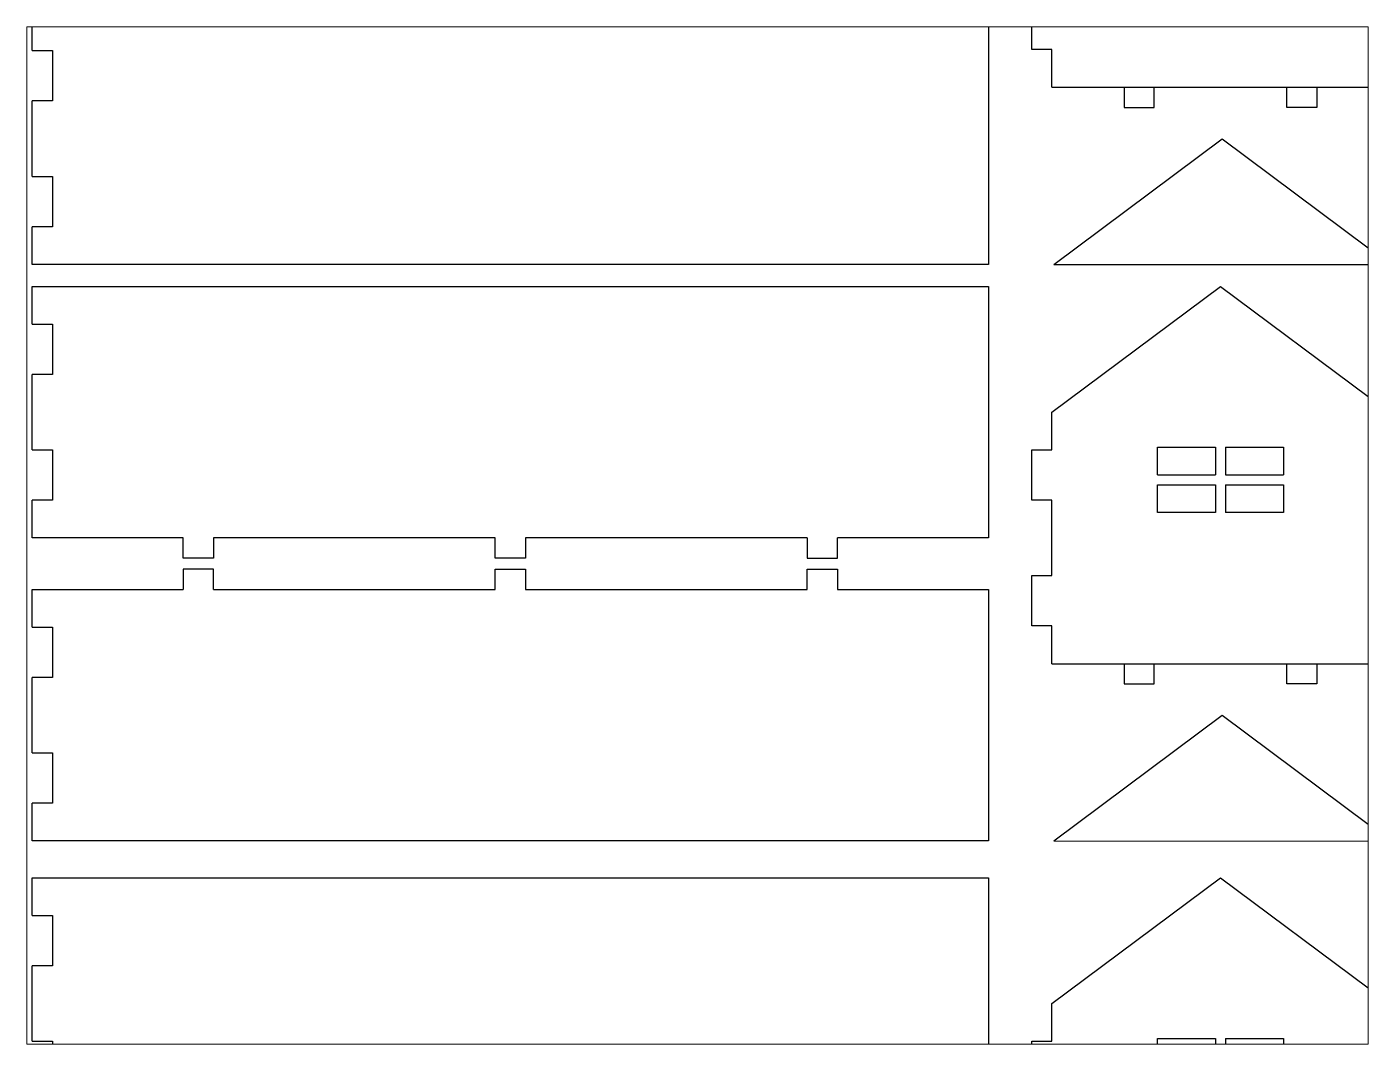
# Paper-space layout 'Rozvržení1' of a CAD drawing. Header units: millimetres. Extents: x 26 to 231, y 20 to 176.
# The model-space entities are those that its viewports show. They can reach past a viewport. Long polylines and large blocks are cut down to what shows.
import ezdxf

# ---------------------------------------------------------------- set-up
doc = ezdxf.new("R2010")
doc.units = ezdxf.units.MM
doc.layers.add('Garáže', color=30, linetype='Continuous', lineweight=30)

msp = doc.modelspace()

# ---------------------------------------------------------------- linework, layer by layer
at = {"layer": 'Garáže'}
for p, q in [((2214.87, 2100.51), (2214.87, 2108.01)), ((2214.87, 2100.51), (2281.87, 2100.51)), ((2229.2, 2100.51), (2229.2, 2096.51)), ((2235.2, 2096.51), (2235.2, 2100.51)), ((2261.54, 2096.51), (2261.54, 2100.51)), ((2267.54, 2100.51), (2267.54, 2096.51)), ((2229.2, 2096.51), (2235.2, 2096.51)), ((2267.54, 2096.51), (2261.54, 2096.51)), ((2215.21, 2065.28), (2248.71, 2090.25)), ((2248.71, 2090.25), (2282.21, 2065.23)), ((2215.21, 2065.28), (2282.21, 2065.23)), ((2214.87, 2035.91), (2248.37, 2060.91)), ((2248.37, 2060.91), (2281.87, 2035.91)), ((2214.87, 2028.41), (2214.87, 2035.91)), ((2235.87, 2023.45), (2235.87, 2028.95)), ((2235.87, 2028.95), (2247.37, 2028.95)), ((2247.37, 2028.95), (2247.37, 2023.45)), ((2249.37, 2028.95), (2260.87, 2028.95)), ((2249.37, 2028.95), (2249.37, 2023.45)), ((2260.87, 2028.95), (2260.87, 2023.45)), ((2235.87, 2023.45), (2247.37, 2023.45)), ((2249.37, 2023.45), (2260.87, 2023.45)), ((2235.87, 2015.95), (2235.87, 2021.45)), ((2235.87, 2021.45), (2247.37, 2021.45)), ((2247.37, 2021.45), (2247.37, 2015.95)), ((2249.37, 2021.45), (2249.37, 2015.95)), ((2249.37, 2021.45), (2260.87, 2021.45)), ((2260.87, 2021.45), (2260.87, 2015.95)), ((2214.87, 2003.41), (2214.87, 2018.41)), ((2247.37, 2015.95), (2235.87, 2015.95)), ((2260.87, 2015.95), (2249.37, 2015.95)), ((2042.24, 2006.91), (2042.24, 2010.91)), ((2048.24, 2010.91), (2048.24, 2006.91)), ((2104.24, 2006.91), (2104.24, 2010.91)), ((2110.24, 2010.91), (2110.24, 2006.91)), ((2166.24, 2010.91), (2166.24, 2006.91)), ((2172.24, 2006.91), (2172.24, 2010.91)), ((2048.24, 2006.91), (2042.24, 2006.91)), ((2048.24, 2004.68), (2042.24, 2004.68)), ((2042.24, 2004.68), (2042.24, 2000.68)), ((2048.24, 2000.68), (2048.24, 2004.68)), ((2110.24, 2006.91), (2104.24, 2006.91)), ((2104.24, 2000.68), (2104.24, 2004.68)), ((2104.24, 2004.68), (2110.24, 2004.68)), ((2110.24, 2004.68), (2110.24, 2000.68)), ((2166.24, 2006.91), (2172.24, 2006.91)), ((2166.24, 2000.68), (2166.24, 2004.68)), ((2166.24, 2004.68), (2172.24, 2004.68)), ((2172.24, 2004.68), (2172.24, 2000.68)), ((2214.87, 1985.91), (2214.87, 1993.41)), ((2214.87, 1985.91), (2281.87, 1985.91)), ((2229.2, 1985.91), (2229.2, 1981.91)), ((2235.2, 1981.91), (2235.2, 1985.91)), ((2261.54, 1981.91), (2261.54, 1985.91)), ((2267.54, 1985.91), (2267.54, 1981.91)), ((2229.2, 1981.91), (2235.2, 1981.91)), ((2267.54, 1981.91), (2261.54, 1981.91)), ((2215.21, 1950.68), (2248.71, 1975.66)), ((2248.71, 1975.66), (2282.21, 1950.63)), ((2215.21, 1950.68), (2282.21, 1950.63)), ((2214.87, 1918.36), (2248.37, 1943.36)), ((2248.37, 1943.36), (2281.87, 1918.36)), ((2214.87, 1910.86), (2214.87, 1918.36)), ((2235.87, 1905.9), (2235.87, 1911.4)), ((2235.87, 1911.4), (2247.37, 1911.4)), ((2247.37, 1911.4), (2247.37, 1905.9)), ((2249.37, 1911.4), (2260.87, 1911.4)), ((2249.37, 1911.4), (2249.37, 1905.9)), ((2260.87, 1911.4), (2260.87, 1905.9))]:
    msp.add_line(p, q, dxfattribs=at)
for points in [[(2214.87, 2108.01), (2210.87, 2108.01), (2210.87, 2118.01), (2214.87, 2118.01)], [(2172.24, 2115.28), (2202.24, 2115.28), (2202.24, 2065.28), (2012.24, 2065.28), (2012.24, 2072.78)], [(2012.24, 2107.78), (2012.24, 2115.28), (2042.24, 2115.28)], [(2012.24, 2107.78), (2016.24, 2107.78), (2016.24, 2097.78), (2012.24, 2097.78)], [(2012.24, 2082.78), (2012.24, 2097.78)], [(2012.24, 2082.78), (2016.24, 2082.78), (2016.24, 2072.78), (2012.24, 2072.78)], [(2012.24, 2053.41), (2012.24, 2060.91), (2202.24, 2060.91), (2202.24, 2010.91), (2172.24, 2010.91)], [(2012.24, 2053.41), (2016.24, 2053.41), (2016.24, 2043.41), (2012.24, 2043.41)], [(2012.24, 2028.41), (2012.24, 2043.41)], [(2012.24, 2028.41), (2016.24, 2028.41), (2016.24, 2018.41), (2012.24, 2018.41)], [(2214.87, 2018.41), (2210.87, 2018.41), (2210.87, 2028.41), (2214.87, 2028.41)], [(2042.24, 2010.91), (2012.24, 2010.91), (2012.24, 2018.41)], [(2104.24, 2010.91), (2048.24, 2010.91)], [(2166.24, 2010.91), (2110.24, 2010.91)], [(2214.87, 1993.41), (2210.87, 1993.41), (2210.87, 2003.41), (2214.87, 2003.41)], [(2172.24, 2000.68), (2202.24, 2000.68), (2202.24, 1950.68), (2012.24, 1950.68), (2012.24, 1958.18)], [(2012.24, 1993.18), (2012.24, 2000.68), (2042.24, 2000.68)], [(2048.24, 2000.68), (2104.24, 2000.68)], [(2110.24, 2000.68), (2166.24, 2000.68)], [(2012.24, 1993.18), (2016.24, 1993.18), (2016.24, 1983.18), (2012.24, 1983.18)], [(2012.24, 1968.18), (2012.24, 1983.18)], [(2012.24, 1968.18), (2016.24, 1968.18), (2016.24, 1958.18), (2012.24, 1958.18)], [(2012.24, 1935.86), (2012.24, 1943.36), (2202.24, 1943.36), (2202.24, 1893.36), (2172.24, 1893.36)], [(2012.24, 1935.86), (2016.24, 1935.86), (2016.24, 1925.86), (2012.24, 1925.86)], [(2012.24, 1910.86), (2012.24, 1925.86)], [(2012.24, 1910.86), (2016.24, 1910.86), (2016.24, 1900.86), (2012.24, 1900.86)], [(2214.87, 1900.86), (2210.87, 1900.86), (2210.87, 1910.86), (2214.87, 1910.86)]]:
    msp.add_lwpolyline(points, dxfattribs=at)

psp = doc.layouts.new('Rozvržení1')

# ---------------------------------------------------------------- viewports
at = {"layer": 'Garáže', "view_target_point": (2100.82, 2077.46)}
psp.add_viewport(center=(128.5, 97.5), size=(205.6, 156), view_center_point=(43.61, -66.07), view_height=202.2537, dxfattribs=at)

doc.saveas('drawing.dxf')
